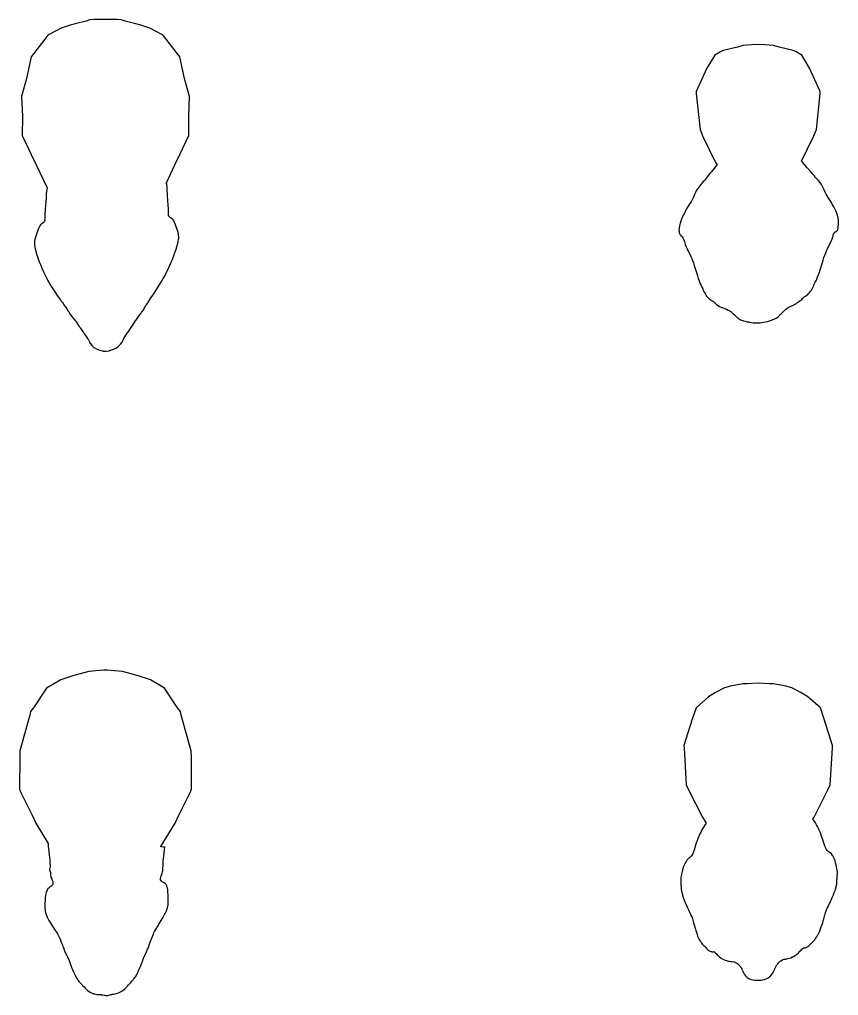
# Model space of a CAD drawing. Header units: metres. Extents: x -46 to 313, y -47 to 224.
# Drawn here: x 186.8 to 312.3, y -25.5 to 124.1 of the extents above; entities that cross this region are included whole.
import ezdxf

# ---------------------------------------------------------------- set-up
doc = ezdxf.new("R2010")
doc.units = ezdxf.units.M

msp = doc.modelspace()

# ---------------------------------------------------------------- linework, layer by layer
for p, q in [((193.22, 122.737), (191.385, 121.763)), ((194.597, 123.196), (193.22, 122.737)), ((195.338, 123.416), (194.597, 123.196)), ((197.009, 123.845), (195.338, 123.416)), ((197.603, 124.008), (197.009, 123.845)), ((198.207, 124.061), (197.603, 124.008)), ((200.001, 124.075), (198.207, 124.061)), ((201.793, 124.061), (200.001, 124.075)), ((202.397, 124.008), (201.793, 124.061)), ((202.991, 123.845), (202.397, 124.008)), ((204.662, 123.416), (202.991, 123.845)), ((205.403, 123.196), (204.662, 123.416)), ((206.78, 122.737), (205.403, 123.196)), ((208.614, 121.763), (206.78, 122.737)), ((191.073, 121.522), (188.621, 118.354)), ((191.222, 121.669), (191.073, 121.522)), ((191.385, 121.763), (191.222, 121.669)), ((208.777, 121.669), (208.614, 121.763)), ((208.926, 121.522), (208.777, 121.669)), ((211.379, 118.354), (208.926, 121.522)), ((296.8, 119.834), (294.636, 119.349)), ((297.647, 120.074), (296.8, 119.834)), ((298.983, 120.199), (297.647, 120.074)), ((299.998, 120.266), (298.983, 120.199)), ((301.018, 120.199), (299.998, 120.266)), ((302.353, 120.074), (301.018, 120.199)), ((303.2, 119.834), (302.353, 120.074)), ((305.364, 119.349), (303.2, 119.834)), ((188.621, 118.354), (187.907, 115.021)), ((212.093, 115.021), (211.379, 118.354)), ((293.344, 118.595), (292.145, 116.607)), ((294.207, 119.125), (293.344, 118.595)), ((294.636, 119.349), (294.207, 119.125)), ((305.793, 119.125), (305.364, 119.349)), ((306.656, 118.595), (305.793, 119.125)), ((307.855, 116.607), (306.656, 118.595)), ((292.145, 116.607), (290.498, 113.026)), ((309.502, 113.026), (307.855, 116.607)), ((187.907, 115.021), (187.13, 112.257)), ((212.87, 112.257), (212.093, 115.021)), ((187.13, 112.257), (187.259, 109.268)), ((212.741, 109.268), (212.87, 112.257)), ((290.498, 113.026), (290.509, 112.757)), ((290.509, 112.757), (291.078, 107.234)), ((308.922, 107.234), (309.491, 112.757)), ((309.491, 112.757), (309.502, 113.026)), ((187.259, 109.268), (187.222, 106.292)), ((212.778, 106.292), (212.741, 109.268)), ((187.222, 106.292), (188.612, 103.377)), ((211.388, 103.377), (212.778, 106.292)), ((291.078, 107.234), (291.512, 106.16)), ((308.486, 106.157), (308.922, 107.234)), ((291.512, 106.16), (293.448, 102.16)), ((306.65, 102.367), (308.486, 106.157)), ((188.612, 103.377), (189.372, 101.829)), ((210.628, 101.829), (211.388, 103.377)), ((189.372, 101.829), (191.036, 98.2603)), ((209.279, 98.9353), (210.628, 101.829)), ((293.448, 102.16), (293.702, 101.837)), ((293.702, 101.837), (293.473, 101.524)), ((306.805, 102.166), (306.65, 102.367)), ((307.019, 101.899), (306.805, 102.166)), ((307.233, 101.662), (307.019, 101.899)), ((292.59, 100.458), (292.387, 100.212)), ((292.818, 100.722), (292.59, 100.458)), ((293.034, 100.979), (292.818, 100.722)), ((293.269, 101.254), (293.034, 100.979)), ((293.473, 101.524), (293.269, 101.254)), ((307.465, 101.4), (307.233, 101.662)), ((307.671, 101.175), (307.465, 101.4)), ((307.897, 100.915), (307.671, 101.175)), ((308.366, 100.367), (307.897, 100.915)), ((308.496, 100.219), (308.366, 100.367)), ((308.601, 100.095), (308.496, 100.219)), ((209.363, 98.9314), (209.279, 98.9353)), ((209.391, 98.7897), (209.363, 98.9314)), ((209.434, 98.4275), (209.391, 98.7897)), ((291.372, 98.9819), (291.043, 98.5842)), ((291.678, 99.3436), (291.372, 98.9819)), ((291.744, 99.4259), (291.678, 99.3436)), ((291.915, 99.6331), (291.744, 99.4259)), ((292.387, 100.212), (291.915, 99.6331)), ((308.791, 99.8843), (308.601, 100.095)), ((309.191, 99.4345), (308.791, 99.8843)), ((309.462, 99.1024), (309.191, 99.4345)), ((309.673, 98.7958), (309.462, 99.1024)), ((309.838, 98.5001), (309.673, 98.7958)), ((190.907, 97.2469), (190.879, 96.5149)), ((190.92, 97.4644), (190.907, 97.2469)), ((190.938, 97.6348), (190.92, 97.4644)), ((190.947, 97.6935), (190.938, 97.6348)), ((190.988, 98.0102), (190.947, 97.6935)), ((191.03, 98.2097), (190.988, 98.0102)), ((191.036, 98.2603), (191.03, 98.2097)), ((209.452, 98.0582), (209.434, 98.4275)), ((209.477, 97.1433), (209.452, 98.0582)), ((290.245, 97.2682), (290.173, 97.0998)), ((290.392, 97.5864), (290.245, 97.2682)), ((290.559, 97.9001), (290.392, 97.5864)), ((290.771, 98.2274), (290.559, 97.9001)), ((291.043, 98.5842), (290.771, 98.2274)), ((309.98, 98.2017), (309.838, 98.5001)), ((310.088, 97.9587), (309.98, 98.2017)), ((310.25, 97.6173), (310.088, 97.9587)), ((310.404, 97.3255), (310.25, 97.6173)), ((310.556, 97.0655), (310.404, 97.3255)), ((190.819, 95.7922), (190.779, 95.4435)), ((190.834, 95.977), (190.819, 95.7922)), ((190.848, 96.0876), (190.834, 95.977)), ((190.872, 96.3854), (190.848, 96.0876)), ((190.879, 96.5149), (190.872, 96.3854)), ((209.493, 96.9048), (209.477, 97.1433)), ((209.495, 96.8449), (209.493, 96.9048)), ((209.516, 96.5407), (209.495, 96.8449)), ((209.548, 96.2667), (209.516, 96.5407)), ((209.596, 95.6538), (209.548, 96.2667)), ((289.543, 95.8972), (289.177, 95.2956)), ((289.699, 96.1588), (289.543, 95.8972)), ((289.852, 96.4334), (289.699, 96.1588)), ((290.01, 96.744), (289.852, 96.4334)), ((290.173, 97.0998), (290.01, 96.744)), ((310.707, 96.8215), (310.556, 97.0655)), ((310.912, 96.5022), (310.707, 96.8215)), ((311.115, 96.1779), (310.912, 96.5022)), ((311.214, 96.0147), (311.115, 96.1779)), ((311.396, 95.6975), (311.214, 96.0147)), ((190.695, 94.3958), (190.683, 94.1908)), ((190.724, 94.7845), (190.695, 94.3958)), ((190.759, 95.1863), (190.724, 94.7845)), ((190.779, 95.4435), (190.759, 95.1863)), ((209.652, 94.9903), (209.596, 95.6538)), ((209.645, 94.2699), (209.648, 94.4422)), ((209.668, 94.0759), (209.645, 94.2699)), ((209.647, 94.49), (209.655, 94.6161)), ((209.648, 94.4422), (209.647, 94.49)), ((209.658, 94.7982), (209.652, 94.9903)), ((209.655, 94.6161), (209.658, 94.7982)), ((288.637, 94.3178), (288.51, 94.0658)), ((288.815, 94.6536), (288.637, 94.3178)), ((288.973, 94.9421), (288.815, 94.6536)), ((289.177, 95.2956), (288.973, 94.9421)), ((311.572, 95.3709), (311.396, 95.6975)), ((311.716, 95.0831), (311.572, 95.3709)), ((311.776, 94.9589), (311.716, 95.0831)), ((311.867, 94.7539), (311.776, 94.9589)), ((311.982, 94.4798), (311.867, 94.7539)), ((312.079, 94.2313), (311.982, 94.4798)), ((190.237, 92.7683), (190.16, 92.7066)), ((190.417, 92.9066), (190.237, 92.7683)), ((190.532, 93.0166), (190.417, 92.9066)), ((190.624, 93.1486), (190.532, 93.0166)), ((190.682, 93.3098), (190.624, 93.1486)), ((190.683, 94.1908), (190.68, 93.999)), ((190.68, 93.999), (190.686, 93.8157)), ((190.701, 93.5037), (190.682, 93.3098)), ((190.686, 93.8157), (190.694, 93.7278)), ((190.694, 93.7278), (190.695, 93.6407)), ((190.695, 93.6407), (190.701, 93.5037)), ((209.728, 93.9198), (209.668, 94.0759)), ((209.821, 93.7957), (209.728, 93.9198)), ((209.934, 93.6956), (209.821, 93.7957)), ((210.185, 93.5206), (209.934, 93.6956)), ((210.305, 93.4135), (210.185, 93.5206)), ((210.391, 93.3108), (210.305, 93.4135)), ((210.419, 93.2757), (210.391, 93.3108)), ((210.523, 93.1002), (210.419, 93.2757)), ((210.622, 92.8831), (210.523, 93.1002)), ((210.719, 92.6223), (210.622, 92.8831)), ((288.04, 92.883), (287.972, 92.6427)), ((288.15, 93.2375), (288.04, 92.883)), ((288.185, 93.3296), (288.15, 93.2375)), ((288.345, 93.7184), (288.185, 93.3296)), ((288.51, 94.0658), (288.345, 93.7184)), ((312.131, 94.0809), (312.079, 94.2313)), ((312.2, 93.8506), (312.131, 94.0809)), ((312.222, 93.7512), (312.2, 93.8506)), ((312.262, 93.5383), (312.222, 93.7512)), ((312.271, 93.4666), (312.262, 93.5383)), ((312.29, 93.2212), (312.271, 93.4666)), ((312.278, 92.6329), (312.291, 92.9217)), ((312.291, 92.9217), (312.29, 93.2212)), ((189.618, 91.769), (189.303, 90.8475)), ((189.716, 92.0341), (189.618, 91.769)), ((189.818, 92.2571), (189.716, 92.0341)), ((189.924, 92.4398), (189.818, 92.2571)), ((190.038, 92.5903), (189.924, 92.4398)), ((190.16, 92.7066), (190.038, 92.5903)), ((211.028, 91.7218), (210.719, 92.6223)), ((211.124, 91.4131), (211.028, 91.7218)), ((211.195, 91.0972), (211.124, 91.4131)), ((287.863, 92.0201), (287.853, 91.7439)), ((287.853, 91.7439), (287.86, 91.5747)), ((287.86, 91.5747), (287.877, 91.4591)), ((287.869, 92.0726), (287.863, 92.0201)), ((287.932, 92.4513), (287.869, 92.0726)), ((287.877, 91.4591), (287.926, 91.2925)), ((287.926, 91.2925), (287.981, 91.1677)), ((287.972, 92.6427), (287.932, 92.4513)), ((311.543, 91.1753), (311.675, 91.4052)), ((311.675, 91.4052), (311.802, 91.5252)), ((311.802, 91.5252), (311.831, 91.5584)), ((311.831, 91.5584), (311.931, 91.5889)), ((311.931, 91.5889), (311.999, 91.6561)), ((311.999, 91.6561), (312.041, 91.6649)), ((312.041, 91.6649), (312.126, 91.7517)), ((312.126, 91.7517), (312.187, 91.8871)), ((312.187, 91.8871), (312.202, 91.9667)), ((312.202, 91.9667), (312.229, 92.091)), ((312.229, 92.091), (312.258, 92.3473)), ((312.258, 92.3473), (312.278, 92.6329)), ((189.11, 90.0418), (189.096, 89.8809)), ((189.096, 89.8809), (189.106, 89.5284)), ((189.13, 90.2136), (189.11, 90.0418)), ((189.203, 90.5329), (189.13, 90.2136)), ((189.303, 90.8475), (189.203, 90.5329)), ((211.038, 89.6509), (211.134, 90.0118)), ((211.134, 90.0118), (211.148, 90.0856)), ((211.148, 90.0856), (211.201, 90.4102)), ((211.199, 91.0584), (211.195, 91.0972)), ((211.221, 90.7629), (211.199, 91.0584)), ((211.201, 90.4102), (211.214, 90.5749)), ((211.214, 90.5749), (211.221, 90.7629)), ((287.981, 91.1677), (288.034, 91.0726)), ((288.034, 91.0726), (288.102, 91.003)), ((288.102, 91.003), (288.189, 90.8955)), ((288.189, 90.8955), (288.305, 90.8106)), ((288.305, 90.8106), (288.351, 90.745)), ((288.351, 90.745), (288.456, 90.6269)), ((288.456, 90.6269), (288.537, 90.4268)), ((288.537, 90.4268), (288.584, 90.3156)), ((288.584, 90.3156), (288.684, 90.0249)), ((288.684, 90.0249), (288.823, 89.5821)), ((310.989, 89.6812), (311.068, 89.8484)), ((311.068, 89.8484), (311.225, 90.2152)), ((311.225, 90.2152), (311.36, 90.5726)), ((311.36, 90.5726), (311.383, 90.6418)), ((311.383, 90.6418), (311.46, 90.9188)), ((311.46, 90.9188), (311.503, 91.0475)), ((311.503, 91.0475), (311.543, 91.1753)), ((189.106, 89.5284), (189.164, 89.1696)), ((189.164, 89.1696), (189.212, 88.9451)), ((189.212, 88.9451), (189.252, 88.7937)), ((189.252, 88.7937), (189.387, 88.3122)), ((189.387, 88.3122), (189.572, 87.727)), ((210.58, 88.2285), (210.76, 88.7515)), ((210.76, 88.7515), (210.96, 89.3749)), ((210.96, 89.3749), (211.038, 89.6509)), ((288.823, 89.5821), (288.963, 89.2281)), ((288.963, 89.2281), (289.097, 88.9212)), ((289.097, 88.9212), (289.253, 88.5915)), ((289.253, 88.5915), (289.609, 87.8947)), ((310.194, 87.9743), (310.33, 88.3155)), ((310.33, 88.3155), (310.476, 88.6464)), ((310.476, 88.6464), (310.567, 88.8367)), ((310.567, 88.8367), (310.989, 89.6812)), ((189.572, 87.727), (189.749, 87.2198)), ((189.749, 87.2198), (189.903, 86.8182)), ((189.903, 86.8182), (190.063, 86.4197)), ((209.854, 86.4036), (210.051, 86.8714)), ((210.051, 86.8714), (210.185, 87.2007)), ((210.185, 87.2007), (210.348, 87.6108)), ((210.348, 87.6108), (210.506, 88.025)), ((210.506, 88.025), (210.58, 88.2285)), ((289.609, 87.8947), (289.678, 87.7529)), ((289.678, 87.7529), (289.814, 87.4482)), ((289.814, 87.4482), (289.945, 87.1192)), ((289.945, 87.1192), (290.074, 86.7603)), ((290.074, 86.7603), (290.206, 86.3556)), ((309.483, 85.7353), (309.823, 86.8591)), ((309.823, 86.8591), (309.931, 87.21)), ((309.931, 87.21), (310.061, 87.6042)), ((310.061, 87.6042), (310.194, 87.9743)), ((190.063, 86.4197), (190.246, 85.9798)), ((190.246, 85.9798), (190.493, 85.4032)), ((190.493, 85.4032), (190.734, 84.8813)), ((209.302, 85.2309), (209.582, 85.8002)), ((209.582, 85.8002), (209.854, 86.4036)), ((290.206, 86.3556), (290.382, 85.7832)), ((290.382, 85.7832), (290.573, 85.1436)), ((309.314, 85.1933), (309.483, 85.7353)), ((190.734, 84.8813), (191.044, 84.2694)), ((191.044, 84.2694), (191.129, 84.1107)), ((191.129, 84.1107), (191.337, 83.7419)), ((208.315, 83.5033), (208.59, 83.944)), ((208.59, 83.944), (208.848, 84.3841)), ((208.848, 84.3841), (208.931, 84.5329)), ((208.931, 84.5329), (209.076, 84.8015)), ((209.076, 84.8015), (209.159, 84.9638)), ((209.159, 84.9638), (209.302, 85.2309)), ((290.573, 85.1436), (290.686, 84.7708)), ((290.686, 84.7708), (290.814, 84.3666)), ((290.814, 84.3666), (290.922, 84.0515)), ((290.922, 84.0515), (291.062, 83.6886)), ((308.592, 83.4985), (308.742, 83.8039)), ((308.742, 83.8039), (308.906, 84.1458)), ((308.906, 84.1458), (309.045, 84.4666)), ((309.045, 84.4666), (309.19, 84.8382)), ((309.19, 84.8382), (309.314, 85.1933)), ((191.337, 83.7419), (191.478, 83.5041)), ((191.478, 83.5041), (191.566, 83.3594)), ((191.566, 83.3594), (191.612, 83.2804)), ((191.612, 83.2804), (191.908, 82.8248)), ((191.908, 82.8248), (192.244, 82.3305)), ((192.244, 82.3305), (192.711, 81.648)), ((207.271, 81.8934), (208.315, 83.5033)), ((291.062, 83.6886), (291.191, 83.388)), ((291.191, 83.388), (291.353, 83.0484)), ((291.353, 83.0484), (291.484, 82.778)), ((291.484, 82.778), (291.525, 82.6883)), ((291.525, 82.6883), (291.627, 82.4787)), ((291.627, 82.4787), (291.709, 82.3141)), ((291.709, 82.3141), (291.761, 82.2311)), ((307.771, 82.1232), (307.905, 82.2723)), ((307.905, 82.2723), (308.021, 82.4216)), ((308.021, 82.4216), (308.135, 82.5838)), ((308.135, 82.5838), (308.199, 82.6933)), ((308.199, 82.6933), (308.32, 82.9169)), ((308.32, 82.9169), (308.447, 83.1898)), ((308.447, 83.1898), (308.535, 83.3732)), ((308.535, 83.3732), (308.592, 83.4985)), ((192.711, 81.648), (192.922, 81.3356)), ((192.922, 81.3356), (193.092, 81.0889)), ((193.092, 81.0889), (193.173, 80.9799)), ((193.173, 80.9799), (193.379, 80.6905)), ((206.471, 80.6764), (206.61, 80.896)), ((206.61, 80.896), (206.95, 81.4145)), ((206.95, 81.4145), (207.271, 81.8934)), ((291.761, 82.2311), (291.895, 81.9646)), ((291.895, 81.9646), (292.015, 81.7682)), ((292.015, 81.7682), (292.042, 81.7323)), ((292.042, 81.7323), (292.215, 81.5195)), ((292.215, 81.5195), (292.284, 81.4479)), ((292.284, 81.4479), (292.492, 81.2481)), ((292.492, 81.2481), (292.596, 81.1691)), ((292.596, 81.1691), (293.045, 80.9199)), ((293.045, 80.9199), (293.142, 80.8533)), ((293.142, 80.8533), (293.276, 80.7307)), ((306.08, 80.7428), (306.179, 80.8006)), ((306.179, 80.8006), (306.394, 80.9379)), ((306.394, 80.9379), (306.66, 81.17)), ((306.66, 81.17), (306.782, 81.3065)), ((306.782, 81.3065), (306.885, 81.3993)), ((306.885, 81.3993), (307.03, 81.5506)), ((307.03, 81.5506), (307.247, 81.701)), ((307.247, 81.701), (307.28, 81.7185)), ((307.28, 81.7185), (307.452, 81.8225)), ((307.452, 81.8225), (307.6, 81.9486)), ((307.6, 81.9486), (307.771, 82.1232)), ((193.379, 80.6905), (193.482, 80.5526)), ((193.482, 80.5526), (193.497, 80.5283)), ((193.497, 80.5283), (193.615, 80.3676)), ((193.615, 80.3676), (193.72, 80.2138)), ((193.72, 80.2138), (193.805, 80.104)), ((193.805, 80.104), (194.052, 79.7283)), ((194.052, 79.7283), (194.06, 79.7124)), ((194.06, 79.7124), (194.282, 79.383)), ((194.282, 79.383), (194.348, 79.2596)), ((205.526, 79.1872), (205.624, 79.3312)), ((205.624, 79.3312), (205.695, 79.4227)), ((205.695, 79.4227), (205.895, 79.7525)), ((205.895, 79.7525), (205.979, 79.9131)), ((205.979, 79.9131), (206.133, 80.1487)), ((206.133, 80.1487), (206.168, 80.2207)), ((206.168, 80.2207), (206.197, 80.2718)), ((206.197, 80.2718), (206.401, 80.5757)), ((206.401, 80.5757), (206.471, 80.6764)), ((293.276, 80.7307), (293.411, 80.6033)), ((293.411, 80.6033), (293.46, 80.5611)), ((293.46, 80.5611), (293.627, 80.4008)), ((293.627, 80.4008), (293.869, 80.2382)), ((293.869, 80.2382), (294.056, 80.116)), ((294.056, 80.116), (294.148, 80.0509)), ((294.148, 80.0509), (294.422, 79.9389)), ((294.422, 79.9389), (294.475, 79.914)), ((294.475, 79.914), (294.816, 79.7701)), ((294.816, 79.7701), (295.112, 79.6626)), ((295.112, 79.6626), (295.404, 79.5437)), ((295.404, 79.5437), (295.631, 79.4284)), ((295.631, 79.4284), (295.793, 79.3114)), ((295.793, 79.3114), (295.96, 79.1561)), ((303.649, 79.1145), (303.887, 79.3468)), ((303.887, 79.3468), (304.008, 79.4727)), ((304.008, 79.4727), (304.204, 79.6641)), ((304.204, 79.6641), (304.368, 79.7969)), ((304.368, 79.7969), (304.607, 79.9357)), ((304.607, 79.9357), (304.704, 79.9798)), ((304.704, 79.9798), (304.909, 80.0822)), ((304.909, 80.0822), (305.224, 80.227)), ((305.224, 80.227), (305.455, 80.3517)), ((305.455, 80.3517), (305.548, 80.3989)), ((305.548, 80.3989), (305.752, 80.5232)), ((305.752, 80.5232), (305.835, 80.5665)), ((305.835, 80.5665), (305.858, 80.5865)), ((305.858, 80.5865), (305.943, 80.6497)), ((305.943, 80.6497), (306.029, 80.7097)), ((306.029, 80.7097), (306.08, 80.7428)), ((194.348, 79.2596), (194.536, 78.961)), ((194.536, 78.961), (194.645, 78.8251)), ((194.645, 78.8251), (194.871, 78.5091)), ((194.871, 78.5091), (195.051, 78.2908)), ((195.051, 78.2908), (195.289, 77.9919)), ((195.289, 77.9919), (195.531, 77.6716)), ((204.474, 77.7218), (204.721, 78.0834)), ((204.721, 78.0834), (204.977, 78.4356)), ((204.977, 78.4356), (205.224, 78.7623)), ((205.224, 78.7623), (205.327, 78.8933)), ((205.327, 78.8933), (205.433, 79.0474)), ((205.433, 79.0474), (205.526, 79.1872)), ((295.96, 79.1561), (296.099, 79.0181)), ((296.099, 79.0181), (296.361, 78.7946)), ((296.361, 78.7946), (296.416, 78.7508)), ((296.416, 78.7508), (296.586, 78.5887)), ((296.586, 78.5887), (296.721, 78.4751)), ((296.721, 78.4751), (296.772, 78.4212)), ((296.772, 78.4212), (296.885, 78.3305)), ((296.885, 78.3305), (296.932, 78.2787)), ((296.932, 78.2787), (297.112, 78.1578)), ((297.112, 78.1578), (297.129, 78.143)), ((297.129, 78.143), (297.176, 78.1153)), ((297.176, 78.1153), (297.298, 78.0534)), ((297.298, 78.0534), (297.408, 78.0128)), ((297.408, 78.0128), (297.5, 77.9761)), ((297.5, 77.9761), (297.629, 77.9347)), ((297.629, 77.9347), (297.74, 77.9064)), ((297.74, 77.9064), (297.815, 77.8894)), ((297.815, 77.8894), (298.016, 77.8353)), ((298.016, 77.8353), (298.172, 77.8001)), ((298.172, 77.8001), (298.314, 77.7589)), ((301.121, 77.7328), (301.416, 77.8111)), ((301.416, 77.8111), (301.55, 77.8559)), ((301.55, 77.8559), (301.717, 77.9058)), ((301.717, 77.9058), (301.871, 77.9637)), ((301.871, 77.9637), (302.016, 78.0089)), ((302.016, 78.0089), (302.231, 78.0854)), ((302.231, 78.0854), (302.378, 78.1341)), ((302.378, 78.1341), (302.531, 78.1966)), ((302.531, 78.1966), (302.642, 78.2505)), ((302.642, 78.2505), (302.73, 78.2906)), ((302.73, 78.2906), (302.825, 78.3474)), ((302.825, 78.3474), (302.897, 78.3958)), ((302.897, 78.3958), (302.923, 78.4209)), ((302.923, 78.4209), (303.091, 78.5483)), ((303.091, 78.5483), (303.148, 78.6152)), ((303.148, 78.6152), (303.249, 78.7043)), ((303.249, 78.7043), (303.327, 78.791)), ((303.327, 78.791), (303.432, 78.8883)), ((303.432, 78.8883), (303.649, 79.1145)), ((195.531, 77.6716), (195.931, 77.1029)), ((195.931, 77.1029), (196.054, 76.9243)), ((196.054, 76.9243), (196.123, 76.8169)), ((196.123, 76.8169), (196.385, 76.4436)), ((196.385, 76.4436), (196.522, 76.2348)), ((203.329, 75.9965), (203.542, 76.3292)), ((203.542, 76.3292), (203.711, 76.572)), ((203.711, 76.572), (203.817, 76.7401)), ((203.817, 76.7401), (204.127, 77.1992)), ((204.127, 77.1992), (204.162, 77.2551)), ((204.162, 77.2551), (204.474, 77.7218)), ((298.314, 77.7589), (298.49, 77.7215)), ((298.49, 77.7215), (298.615, 77.6906)), ((298.615, 77.6906), (298.91, 77.6376)), ((298.91, 77.6376), (299.196, 77.6)), ((299.196, 77.6), (299.478, 77.5764)), ((299.478, 77.5764), (299.752, 77.5663)), ((299.752, 77.5663), (300.016, 77.5701)), ((300.016, 77.5701), (300.28, 77.5892)), ((300.28, 77.5892), (300.553, 77.6231)), ((300.553, 77.6231), (300.835, 77.6709)), ((300.835, 77.6709), (301.121, 77.7328)), ((196.522, 76.2348), (196.657, 76.0488)), ((196.657, 76.0488), (196.893, 75.6951)), ((196.893, 75.6951), (197.071, 75.4495)), ((197.071, 75.4495), (197.23, 75.1919)), ((197.23, 75.1919), (197.241, 75.1711)), ((197.241, 75.1711), (197.374, 74.9589)), ((197.374, 74.9589), (197.521, 74.6707)), ((202.521, 74.639), (202.683, 74.917)), ((202.683, 74.917), (202.815, 75.1858)), ((202.815, 75.1858), (202.973, 75.4448)), ((202.973, 75.4448), (203.124, 75.7007)), ((203.124, 75.7007), (203.329, 75.9965)), ((197.521, 74.6707), (197.658, 74.4406)), ((197.658, 74.4406), (197.722, 74.3459)), ((197.722, 74.3459), (197.893, 74.1319)), ((197.893, 74.1319), (197.963, 74.0506)), ((197.963, 74.0506), (198.226, 73.8236)), ((198.226, 73.8236), (198.321, 73.7429)), ((198.321, 73.7429), (198.601, 73.5835)), ((198.601, 73.5835), (198.825, 73.4939)), ((198.825, 73.4939), (199.086, 73.4073)), ((199.086, 73.4073), (199.53, 73.2828)), ((200.084, 73.2563), (200.596, 73.3193)), ((200.596, 73.3193), (200.628, 73.3284)), ((200.628, 73.3284), (201.085, 73.4969)), ((201.085, 73.4969), (201.361, 73.613)), ((201.361, 73.613), (201.568, 73.713)), ((201.568, 73.713), (201.871, 73.9115)), ((201.871, 73.9115), (202.228, 74.246)), ((202.228, 74.246), (202.28, 74.31)), ((202.28, 74.31), (202.471, 74.562)), ((202.471, 74.562), (202.521, 74.639)), ((199.53, 73.2828), (199.574, 73.2743)), ((199.574, 73.2743), (199.619, 73.2716)), ((199.619, 73.2716), (200.084, 73.2563)), ((197.424, 24.1696), (195.359, 23.602)), ((199.738, 24.3727), (197.424, 24.1696)), ((200.001, 24.3748), (199.738, 24.3727)), ((200.262, 24.3727), (200.001, 24.3748)), ((202.576, 24.1696), (200.262, 24.3727)), ((204.641, 23.602), (202.576, 24.1696)), ((193.133, 22.8885), (190.957, 21.5988)), ((195.143, 23.5389), (193.133, 22.8885)), ((195.359, 23.602), (195.143, 23.5389)), ((204.827, 23.5479), (204.641, 23.602)), ((206.867, 22.8885), (204.827, 23.5479)), ((209.042, 21.5988), (206.867, 22.8885)), ((190.957, 21.5988), (188.978, 18.6093)), ((211.022, 18.6093), (209.042, 21.5988)), ((294.851, 21.6526), (293.454, 20.9242)), ((295.401, 21.8131), (294.851, 21.6526)), ((295.699, 21.8803), (295.401, 21.8131)), ((297.703, 22.2554), (295.699, 21.8803)), ((298.322, 22.27), (297.703, 22.2554)), ((299.997, 22.3504), (298.322, 22.27)), ((301.678, 22.27), (299.997, 22.3504)), ((302.297, 22.2554), (301.678, 22.27)), ((304.301, 21.8803), (302.297, 22.2554)), ((304.599, 21.8131), (304.301, 21.8803)), ((305.149, 21.6526), (304.599, 21.8131)), ((306.546, 20.9242), (305.149, 21.6526)), ((292.399, 20.2762), (290.481, 18.6005)), ((293.454, 20.9242), (292.399, 20.2762)), ((307.601, 20.2762), (306.546, 20.9242)), ((309.518, 18.6005), (307.601, 20.2762)), ((188.52, 18.0182), (188.397, 17.4429)), ((188.978, 18.6093), (188.52, 18.0182)), ((211.48, 18.0182), (211.022, 18.6093)), ((211.603, 17.4429), (211.48, 18.0182)), ((290.481, 18.6005), (289.894, 16.8309)), ((310.106, 16.8309), (309.518, 18.6005)), ((188.397, 17.4429), (186.86, 11.979)), ((213.14, 11.979), (211.603, 17.4429)), ((289.894, 16.8309), (288.6, 12.8071)), ((311.4, 12.8071), (310.106, 16.8309)), ((186.86, 11.979), (186.862, 11.9494)), ((213.138, 11.9494), (213.14, 11.979)), ((288.6, 12.8071), (288.63, 12.4457)), ((288.63, 12.4457), (288.962, 6.77859)), ((311.038, 6.77859), (311.37, 12.4457)), ((311.37, 12.4457), (311.4, 12.8071)), ((186.851, 11.0925), (186.819, 6.18506)), ((186.862, 11.9494), (186.851, 11.0925)), ((213.149, 11.0925), (213.138, 11.9494)), ((213.181, 6.18506), (213.149, 11.0925)), ((186.819, 6.18506), (186.821, 6.1456)), ((186.821, 6.1456), (187.044, 5.62383)), ((212.956, 5.62383), (213.179, 6.1456)), ((213.179, 6.1456), (213.181, 6.18506)), ((288.962, 6.77859), (289.317, 6.00311)), ((289.317, 6.00311), (291.45, 1.81194)), ((308.55, 1.81194), (310.683, 6.00311)), ((310.683, 6.00311), (311.038, 6.77859)), ((187.044, 5.62383), (188.751, 2.14336)), ((211.249, 2.14336), (212.956, 5.62383)), ((188.751, 2.14336), (189.321, 0.92104)), ((210.679, 0.92104), (211.249, 2.14336)), ((291.45, 1.81194), (292.045, 0.91753)), ((308.368, 1.53815), (308.55, 1.81194)), ((308.69, 1.1021), (308.368, 1.53815)), ((189.321, 0.92104), (191.229, -2.19876)), ((208.49, -2.65767), (210.679, 0.92104)), ((291.51, 0.13831), (291.38, -0.08879)), ((291.59, 0.27257), (291.51, 0.13831)), ((291.884, 0.68666), (291.59, 0.27257)), ((292.045, 0.91753), (291.884, 0.68666)), ((308.791, 0.93767), (308.69, 1.1021)), ((308.947, 0.675), (308.791, 0.93767)), ((309.09, 0.42349), (308.947, 0.675)), ((309.243, 0.07404), (309.09, 0.42349)), ((309.305, -0.08351), (309.243, 0.07404)), ((290.749, -1.40979), (290.668, -1.64291)), ((290.831, -1.22438), (290.749, -1.40979)), ((290.892, -1.06763), (290.831, -1.22438)), ((291.016, -0.83531), (290.892, -1.06763)), ((291.062, -0.71674), (291.016, -0.83531)), ((291.178, -0.45104), (291.062, -0.71674)), ((291.38, -0.08879), (291.178, -0.45104)), ((309.399, -0.25285), (309.305, -0.08351)), ((309.479, -0.45837), (309.399, -0.25285)), ((309.534, -0.5791), (309.479, -0.45837)), ((309.655, -0.9196), (309.534, -0.5791)), ((309.713, -1.09937), (309.655, -0.9196)), ((309.887, -1.65727), (309.713, -1.09937)), ((191.229, -2.19876), (191.212, -2.19763)), ((191.212, -2.19763), (191.215, -2.43008)), ((191.215, -2.43008), (191.227, -2.70461)), ((191.227, -2.70461), (191.251, -2.97684)), ((191.251, -2.97684), (191.362, -3.94431)), ((208.476, -2.74136), (208.49, -2.65767)), ((208.882, -2.78326), (208.476, -2.74136)), ((209.082, -2.78526), (208.882, -2.78326)), ((209.034, -3.16646), (209.082, -2.78526)), ((290.359, -2.60863), (290.208, -3.07698)), ((290.493, -2.17514), (290.359, -2.60863)), ((290.625, -1.76331), (290.493, -2.17514)), ((290.668, -1.64291), (290.625, -1.76331)), ((310.006, -2.02342), (309.887, -1.65727)), ((310.086, -2.26242), (310.006, -2.02342)), ((310.221, -2.63776), (310.086, -2.26242)), ((310.337, -2.92194), (310.221, -2.63776)), ((310.449, -3.13074), (310.337, -2.92194)), ((191.362, -3.94431), (191.438, -4.71602)), ((208.85, -4.92384), (208.926, -4.13293)), ((208.926, -4.13293), (209.034, -3.16646)), ((289.386, -4.47229), (289.124, -4.72098)), ((289.436, -4.43507), (289.386, -4.47229)), ((289.586, -4.30806), (289.436, -4.43507)), ((289.678, -4.21283), (289.586, -4.30806)), ((289.72, -4.16785), (289.678, -4.21283)), ((289.84, -3.99925), (289.72, -4.16785)), ((289.952, -3.77489), (289.84, -3.99925)), ((290.071, -3.47125), (289.952, -3.77489)), ((290.208, -3.07698), (290.071, -3.47125)), ((310.569, -3.28372), (310.449, -3.13074)), ((310.701, -3.40932), (310.569, -3.28372)), ((310.848, -3.52101), (310.701, -3.40932)), ((310.962, -3.59622), (310.848, -3.52101)), ((311.254, -3.84621), (310.962, -3.59622)), ((311.275, -3.87167), (311.254, -3.84621)), ((311.393, -4.03787), (311.275, -3.87167)), ((311.421, -4.08658), (311.393, -4.03787)), ((311.542, -4.3054), (311.421, -4.08658)), ((311.684, -4.60301), (311.542, -4.3054)), ((191.517, -5.75711), (191.404, -6.14322)), ((191.438, -4.71602), (191.478, -5.17506)), ((191.478, -5.17506), (191.517, -5.75711)), ((208.779, -6.0779), (208.78, -5.92451)), ((208.78, -5.92451), (208.802, -5.65097)), ((208.802, -5.65097), (208.803, -5.5898)), ((208.803, -5.5898), (208.824, -5.25609)), ((208.824, -5.25609), (208.85, -4.92384)), ((288.481, -5.90923), (288.395, -6.24307)), ((288.5, -5.85579), (288.481, -5.90923)), ((288.586, -5.6246), (288.5, -5.85579)), ((288.737, -5.30284), (288.586, -5.6246)), ((288.83, -5.12825), (288.737, -5.30284)), ((288.896, -5.01025), (288.83, -5.12825)), ((288.987, -4.87621), (288.896, -5.01025)), ((289.065, -4.77478), (288.987, -4.87621)), ((289.124, -4.72098), (289.065, -4.77478)), ((311.738, -4.7493), (311.684, -4.60301)), ((311.778, -4.86417), (311.738, -4.7493)), ((311.855, -5.16365), (311.778, -4.86417)), ((311.926, -5.47923), (311.855, -5.16365)), ((312.006, -5.84924), (311.926, -5.47923)), ((312.09, -6.26038), (312.006, -5.84924)), ((191.404, -6.14322), (191.417, -6.22975)), ((191.417, -6.22975), (191.52, -6.53043)), ((191.52, -6.53043), (191.561, -6.62398)), ((191.561, -6.62398), (191.564, -6.80507)), ((191.564, -6.80507), (191.576, -6.91353)), ((191.576, -6.91353), (191.589, -7.04816)), ((191.589, -7.04816), (191.627, -7.2485)), ((191.627, -7.2485), (191.638, -7.2908)), ((191.638, -7.2908), (191.688, -7.44421)), ((191.688, -7.44421), (191.758, -7.63696)), ((208.429, -7.57785), (208.461, -7.40334)), ((208.461, -7.40334), (208.466, -7.37144)), ((208.466, -7.37144), (208.525, -7.15869)), ((208.525, -7.15869), (208.606, -6.92657)), ((208.606, -6.92657), (208.663, -6.74539)), ((208.663, -6.74539), (208.719, -6.5421)), ((208.719, -6.5421), (208.731, -6.48376)), ((208.731, -6.48376), (208.755, -6.33244)), ((208.755, -6.33244), (208.761, -6.25464)), ((208.761, -6.25464), (208.779, -6.0779)), ((288.153, -7.41058), (288.138, -7.53291)), ((288.186, -7.19994), (288.153, -7.41058)), ((288.25, -6.88266), (288.186, -7.19994)), ((288.34, -6.47856), (288.25, -6.88266)), ((288.395, -6.24307), (288.34, -6.47856)), ((312.068, -7.62595), (312.082, -7.44354)), ((312.082, -7.44354), (312.113, -7.12631)), ((312.106, -6.38451), (312.09, -6.26038)), ((312.12, -6.52431), (312.106, -6.38451)), ((312.113, -7.12631), (312.126, -6.86443)), ((312.126, -6.86443), (312.12, -6.52431)), ((191.433, -8.92464), (191.343, -8.98138)), ((191.545, -8.85707), (191.433, -8.92464)), ((191.637, -8.80481), (191.545, -8.85707)), ((191.773, -8.70442), (191.637, -8.80481)), ((191.758, -7.63696), (191.794, -7.73843)), ((191.821, -8.64635), (191.773, -8.70442)), ((191.794, -7.73843), (191.835, -7.84145)), ((191.877, -8.58116), (191.821, -8.64635)), ((191.835, -7.84145), (191.903, -8.05049)), ((191.904, -8.50853), (191.877, -8.58116)), ((191.903, -8.05049), (191.922, -8.16354)), ((191.935, -8.42929), (191.904, -8.50853)), ((191.922, -8.16354), (191.941, -8.24925)), ((191.941, -8.24925), (191.935, -8.42929)), ((208.439, -7.75684), (208.429, -7.57785)), ((208.497, -7.90533), (208.439, -7.75684)), ((208.603, -8.01927), (208.497, -7.90533)), ((208.738, -8.10953), (208.603, -8.01927)), ((208.877, -8.17827), (208.738, -8.10953)), ((209.031, -8.26421), (208.877, -8.17827)), ((209.137, -8.33824), (209.031, -8.26421)), ((209.166, -8.36252), (209.137, -8.33824)), ((209.207, -8.40944), (209.166, -8.36252)), ((209.284, -8.50456), (209.207, -8.40944)), ((209.325, -8.57697), (209.284, -8.50456)), ((209.384, -8.70856), (209.325, -8.57697)), ((209.447, -8.89787), (209.384, -8.70856)), ((209.467, -8.98503), (209.447, -8.89787)), ((288.119, -7.77538), (288.116, -7.85582)), ((288.116, -7.85582), (288.119, -7.99176)), ((288.138, -7.53291), (288.119, -7.77538)), ((288.119, -7.99176), (288.13, -8.24097)), ((288.13, -8.24097), (288.158, -8.5757)), ((288.158, -8.5757), (288.168, -8.74336)), ((288.168, -8.74336), (288.171, -8.86378)), ((288.171, -8.86378), (288.172, -8.96661)), ((288.172, -8.96661), (288.177, -9.04289)), ((311.821, -9.21831), (311.924, -8.86597)), ((311.924, -8.86597), (311.949, -8.76212)), ((311.949, -8.76212), (312.023, -8.41409)), ((312.023, -8.41409), (312.053, -8.14885)), ((312.053, -8.14885), (312.062, -7.91135)), ((312.062, -7.77849), (312.068, -7.62595)), ((312.062, -7.91135), (312.062, -7.77849)), ((190.812, -10.127), (190.769, -10.5321)), ((190.884, -9.73834), (190.812, -10.127)), ((190.891, -9.71233), (190.884, -9.73834)), ((190.981, -9.43881), (190.891, -9.71233)), ((191.003, -9.39168), (190.981, -9.43881)), ((191.089, -9.23688), (191.003, -9.39168)), ((191.181, -9.1181), (191.089, -9.23688)), ((191.208, -9.08788), (191.181, -9.1181)), ((191.244, -9.05794), (191.208, -9.08788)), ((191.343, -8.98138), (191.244, -9.05794)), ((209.519, -9.27036), (209.467, -8.98503)), ((209.527, -9.34013), (209.519, -9.27036)), ((209.558, -9.66809), (209.527, -9.34013)), ((209.579, -10.076), (209.558, -9.66809)), ((209.601, -10.7137), (209.579, -10.076)), ((288.177, -9.04289), (288.198, -9.28053)), ((288.198, -9.28053), (288.217, -9.40266)), ((288.217, -9.40266), (288.248, -9.57274)), ((288.248, -9.57274), (288.277, -9.68381)), ((288.277, -9.68381), (288.339, -9.94466)), ((288.339, -9.94466), (288.376, -10.0705)), ((288.376, -10.0705), (288.462, -10.3377)), ((288.462, -10.3377), (288.509, -10.486)), ((311.344, -10.4832), (311.519, -10.061)), ((311.519, -10.061), (311.648, -9.71771)), ((311.648, -9.71771), (311.762, -9.39246)), ((311.762, -9.39246), (311.821, -9.21831)), ((190.712, -11.7734), (190.711, -11.89)), ((190.711, -11.89), (190.72, -12.1952)), ((190.721, -11.4205), (190.712, -11.7734)), ((190.742, -10.9632), (190.721, -11.4205)), ((190.769, -10.5321), (190.742, -10.9632)), ((209.485, -12.0784), (209.556, -11.7431)), ((209.556, -11.7431), (209.572, -11.6341)), ((209.572, -11.6341), (209.598, -11.3192)), ((209.598, -11.3192), (209.604, -11.1805)), ((209.604, -10.902), (209.601, -10.7137)), ((209.604, -11.1805), (209.604, -10.902)), ((288.509, -10.486), (288.573, -10.6714)), ((288.573, -10.6714), (288.699, -11.0217)), ((288.699, -11.0217), (288.837, -11.3663)), ((288.837, -11.3663), (288.993, -11.7171)), ((288.993, -11.7171), (289.103, -11.9498)), ((289.103, -11.9498), (289.146, -12.0426)), ((310.574, -12.1194), (310.698, -11.8629)), ((310.698, -11.8629), (310.913, -11.4259)), ((310.913, -11.4259), (311.049, -11.1397)), ((311.049, -11.1397), (311.123, -10.9746)), ((311.123, -10.9746), (311.206, -10.7964)), ((311.206, -10.7964), (311.237, -10.72)), ((311.237, -10.72), (311.344, -10.4832)), ((190.72, -12.1952), (190.731, -12.3421)), ((190.731, -12.3421), (190.77, -12.6235)), ((190.77, -12.6235), (190.802, -12.7793)), ((190.802, -12.7793), (190.883, -13.0635)), ((190.883, -13.0635), (190.934, -13.2038)), ((190.934, -13.2038), (191.069, -13.5154)), ((208.759, -13.6077), (208.887, -13.3887)), ((208.887, -13.3887), (209.045, -13.1108)), ((209.045, -13.1108), (209.128, -12.9527)), ((209.128, -12.9527), (209.284, -12.6345)), ((209.284, -12.6345), (209.335, -12.515)), ((209.335, -12.515), (209.456, -12.1794)), ((209.456, -12.1794), (209.485, -12.0784)), ((289.146, -12.0426), (289.316, -12.3913)), ((289.316, -12.3913), (289.531, -12.8154)), ((289.531, -12.8154), (289.639, -13.0362)), ((289.639, -13.0362), (289.745, -13.2756)), ((289.745, -13.2756), (289.856, -13.5685)), ((310.054, -13.7346), (310.211, -13.1247)), ((310.211, -13.1247), (310.241, -13.0171)), ((310.241, -13.0171), (310.326, -12.7432)), ((310.326, -12.7432), (310.354, -12.6586)), ((310.354, -12.6586), (310.466, -12.3638)), ((310.466, -12.3638), (310.574, -12.1194)), ((191.069, -13.5154), (191.124, -13.6236)), ((191.124, -13.6236), (191.318, -13.9827)), ((191.318, -13.9827), (191.608, -14.4595)), ((191.608, -14.4595), (192.182, -15.3638)), ((207.909, -15.0178), (208.097, -14.7062)), ((208.097, -14.7062), (208.163, -14.5938)), ((208.163, -14.5938), (208.759, -13.6077)), ((289.856, -13.5685), (289.979, -13.9666)), ((289.979, -13.9666), (290.083, -14.3607)), ((290.083, -14.3607), (290.124, -14.5254)), ((290.124, -14.5254), (290.212, -14.8383)), ((290.212, -14.8383), (290.361, -15.3294)), ((309.664, -14.9722), (309.872, -14.3428)), ((309.872, -14.3428), (309.962, -14.054)), ((309.962, -14.054), (310.054, -13.7346)), ((192.182, -15.3638), (192.468, -15.8198)), ((192.468, -15.8198), (192.62, -16.0663)), ((192.62, -16.0663), (192.678, -16.17)), ((192.678, -16.17), (192.785, -16.3539)), ((192.785, -16.3539), (192.949, -16.6736)), ((207.068, -16.7251), (207.178, -16.4448)), ((207.178, -16.4448), (207.321, -16.1081)), ((207.321, -16.1081), (207.365, -16.0128)), ((207.365, -16.0128), (207.518, -15.7083)), ((207.518, -15.7083), (207.699, -15.3783)), ((207.699, -15.3783), (207.835, -15.1484)), ((207.835, -15.1484), (207.909, -15.0178)), ((290.361, -15.3294), (290.436, -15.559)), ((290.436, -15.559), (290.565, -15.9685)), ((290.565, -15.9685), (290.714, -16.3853)), ((290.714, -16.3853), (290.81, -16.6255)), ((308.967, -16.4571), (309.061, -16.3356)), ((309.061, -16.3356), (309.095, -16.2872)), ((309.095, -16.2872), (309.194, -16.1231)), ((309.194, -16.1231), (309.24, -16.0514)), ((309.24, -16.0514), (309.34, -15.8435)), ((309.34, -15.8435), (309.443, -15.5947)), ((309.443, -15.5947), (309.664, -14.9722)), ((192.949, -16.6736), (192.97, -16.7167)), ((192.97, -16.7167), (193.113, -17.0443)), ((193.113, -17.0443), (193.221, -17.317)), ((193.221, -17.317), (193.345, -17.6349)), ((193.345, -17.6349), (193.461, -17.9453)), ((193.461, -17.9453), (193.53, -18.1374)), ((206.624, -17.9858), (206.663, -17.8641)), ((206.663, -17.8641), (206.693, -17.7591)), ((206.693, -17.7591), (206.748, -17.5851)), ((206.748, -17.5851), (206.829, -17.3535)), ((206.829, -17.3535), (207.068, -16.7251)), ((290.81, -16.6255), (290.917, -16.804)), ((290.917, -16.804), (290.967, -16.9095)), ((290.967, -16.9095), (291.083, -17.1161)), ((291.083, -17.1161), (291.155, -17.2023)), ((291.155, -17.2023), (291.201, -17.2836)), ((291.201, -17.2836), (291.235, -17.3476)), ((291.235, -17.3476), (291.29, -17.4435)), ((291.29, -17.4435), (291.343, -17.5269)), ((291.343, -17.5269), (291.48, -17.6817)), ((291.48, -17.6817), (291.533, -17.738)), ((291.533, -17.738), (291.634, -17.821)), ((291.634, -17.821), (291.681, -17.8553)), ((291.681, -17.8553), (291.722, -17.903)), ((291.722, -17.903), (291.764, -17.9424)), ((291.764, -17.9424), (291.798, -17.9809)), ((307.704, -17.9596), (307.746, -17.926)), ((307.746, -17.926), (307.825, -17.8497)), ((307.825, -17.8497), (308.127, -17.5288)), ((308.127, -17.5288), (308.219, -17.4346)), ((308.219, -17.4346), (308.326, -17.3201)), ((308.326, -17.3201), (308.408, -17.2272)), ((308.408, -17.2272), (308.526, -17.1069)), ((308.526, -17.1069), (308.623, -16.9975)), ((308.623, -16.9975), (308.671, -16.9472)), ((308.671, -16.9472), (308.723, -16.8695)), ((308.723, -16.8695), (308.795, -16.7674)), ((308.795, -16.7674), (308.902, -16.568)), ((308.902, -16.568), (308.967, -16.4571)), ((193.53, -18.1374), (193.585, -18.3083)), ((193.585, -18.3083), (193.606, -18.3804)), ((193.606, -18.3804), (193.646, -18.5045)), ((193.646, -18.5045), (193.692, -18.6216)), ((193.692, -18.6216), (193.715, -18.672)), ((193.715, -18.672), (193.835, -18.9185)), ((193.835, -18.9185), (193.909, -19.0603)), ((193.909, -19.0603), (193.983, -19.217)), ((193.983, -19.217), (194.042, -19.333)), ((194.042, -19.333), (194.178, -19.6244)), ((205.954, -19.46), (206.259, -18.7891)), ((206.259, -18.7891), (206.388, -18.5104)), ((206.388, -18.5104), (206.438, -18.4109)), ((206.438, -18.4109), (206.523, -18.2316)), ((206.523, -18.2316), (206.578, -18.1056)), ((206.578, -18.1056), (206.624, -17.9858)), ((291.798, -17.9809), (291.867, -18.0478)), ((291.867, -18.0478), (292.091, -18.2936)), ((292.091, -18.2936), (292.192, -18.3961)), ((292.192, -18.3961), (292.35, -18.5422)), ((292.35, -18.5422), (292.496, -18.6541)), ((292.496, -18.6541), (292.635, -18.7302)), ((292.635, -18.7302), (292.77, -18.7757)), ((292.77, -18.7757), (292.887, -18.7919)), ((292.887, -18.7919), (293.005, -18.7967)), ((293.005, -18.7967), (293.043, -18.7947)), ((293.043, -18.7947), (293.105, -18.7857)), ((293.105, -18.7857), (293.137, -18.7856)), ((293.137, -18.7856), (293.173, -18.7711)), ((293.173, -18.7711), (293.179, -18.7711)), ((293.179, -18.7711), (293.226, -18.7902)), ((293.226, -18.7902), (293.255, -18.805)), ((293.255, -18.805), (293.344, -18.8775)), ((293.344, -18.8775), (293.418, -18.9418)), ((293.418, -18.9418), (293.585, -19.1376)), ((293.585, -19.1376), (293.73, -19.2708)), ((293.73, -19.2708), (293.869, -19.3957)), ((293.869, -19.3957), (294.002, -19.5327)), ((305.41, -19.5158), (305.67, -19.3544)), ((305.67, -19.3544), (305.793, -19.2758)), ((305.793, -19.2758), (305.931, -19.1647)), ((305.931, -19.1647), (306.112, -19.0066)), ((306.112, -19.0066), (306.195, -18.9137)), ((306.195, -18.9137), (306.378, -18.7333)), ((306.378, -18.7333), (306.571, -18.5373)), ((306.571, -18.5373), (306.684, -18.3938)), ((306.684, -18.3938), (306.732, -18.348)), ((306.732, -18.348), (306.864, -18.2304)), ((306.864, -18.2304), (306.907, -18.2082)), ((306.907, -18.2082), (306.926, -18.2018)), ((306.926, -18.2018), (306.95, -18.2039)), ((306.95, -18.2039), (306.969, -18.2106)), ((306.969, -18.2106), (306.981, -18.2096)), ((306.981, -18.2096), (307.062, -18.2141)), ((307.062, -18.2141), (307.078, -18.2134)), ((307.078, -18.2134), (307.124, -18.2065)), ((307.124, -18.2065), (307.185, -18.2045)), ((307.185, -18.2045), (307.313, -18.1711)), ((307.313, -18.1711), (307.458, -18.1106)), ((307.458, -18.1106), (307.627, -18.0154)), ((307.627, -18.0154), (307.704, -17.9596)), ((194.178, -19.6244), (194.351, -20.0014)), ((194.351, -20.0014), (194.407, -20.1525)), ((194.407, -20.1525), (194.521, -20.4404)), ((194.521, -20.4404), (194.638, -20.7693)), ((194.638, -20.7693), (194.725, -21.0193)), ((205.363, -21.0323), (205.463, -20.7885)), ((205.463, -20.7885), (205.569, -20.5107)), ((205.569, -20.5107), (205.645, -20.2905)), ((205.645, -20.2905), (205.767, -19.9507)), ((205.767, -19.9507), (205.838, -19.7704)), ((205.838, -19.7704), (205.923, -19.5396)), ((205.923, -19.5396), (205.954, -19.46)), ((294.002, -19.5327), (294.293, -19.7638)), ((294.293, -19.7638), (294.315, -19.7793)), ((294.315, -19.7793), (294.701, -19.99)), ((294.701, -19.99), (294.931, -20.0887)), ((294.931, -20.0887), (295.132, -20.1575)), ((295.132, -20.1575), (295.436, -20.236)), ((295.436, -20.236), (295.597, -20.2633)), ((295.597, -20.2633), (295.787, -20.2867)), ((295.787, -20.2867), (295.964, -20.2934)), ((295.964, -20.2934), (295.995, -20.2934)), ((295.995, -20.2934), (296.26, -20.3325)), ((296.26, -20.3325), (296.288, -20.3317)), ((296.288, -20.3317), (296.34, -20.3498)), ((296.34, -20.3498), (296.43, -20.398)), ((296.43, -20.398), (296.698, -20.5279)), ((296.698, -20.5279), (296.86, -20.6608)), ((296.86, -20.6608), (296.991, -20.7645)), ((296.991, -20.7645), (297.097, -20.8746)), ((297.097, -20.8746), (297.171, -20.9579)), ((302.77, -20.9479), (302.824, -20.853)), ((302.824, -20.853), (302.879, -20.7761)), ((302.879, -20.7761), (302.942, -20.6958)), ((302.942, -20.6958), (303, -20.6249)), ((303, -20.6249), (303.125, -20.4866)), ((303.125, -20.4866), (303.218, -20.3981)), ((303.218, -20.3981), (303.425, -20.2083)), ((303.425, -20.2083), (303.477, -20.1719)), ((303.477, -20.1719), (303.709, -20.0178)), ((303.709, -20.0178), (303.921, -19.9467)), ((303.921, -19.9467), (304.116, -19.92)), ((304.116, -19.92), (304.216, -19.9095)), ((304.216, -19.9095), (304.36, -19.8885)), ((304.36, -19.8885), (304.51, -19.8556)), ((304.51, -19.8556), (304.723, -19.8001)), ((304.723, -19.8001), (304.978, -19.7126)), ((304.978, -19.7126), (305.241, -19.6002)), ((305.241, -19.6002), (305.41, -19.5158)), ((194.725, -21.0193), (194.794, -21.1976)), ((194.794, -21.1976), (194.93, -21.5266)), ((194.93, -21.5266), (195.127, -21.9538)), ((195.127, -21.9538), (195.188, -22.078)), ((195.188, -22.078), (195.343, -22.3808)), ((195.343, -22.3808), (195.46, -22.6193)), ((204.575, -22.6354), (204.824, -22.1703)), ((204.824, -22.1703), (204.923, -21.9635)), ((204.923, -21.9635), (205.119, -21.5739)), ((205.119, -21.5739), (205.363, -21.0323)), ((297.171, -20.9579), (297.245, -21.0488)), ((297.245, -21.0488), (297.283, -21.1003)), ((297.283, -21.1003), (297.34, -21.1996)), ((297.34, -21.1996), (297.377, -21.2583)), ((297.377, -21.2583), (297.464, -21.4266)), ((297.464, -21.4266), (297.504, -21.5096)), ((297.504, -21.5096), (297.537, -21.5902)), ((297.537, -21.5902), (297.579, -21.6754)), ((297.579, -21.6754), (297.625, -21.7801)), ((297.625, -21.7801), (297.667, -21.8547)), ((297.667, -21.8547), (297.75, -22.02)), ((297.75, -22.02), (297.775, -22.0568)), ((297.775, -22.0568), (297.909, -22.2894)), ((297.909, -22.2894), (298.057, -22.4939)), ((301.864, -22.5202), (301.995, -22.3867)), ((301.995, -22.3867), (302.04, -22.3165)), ((302.04, -22.3165), (302.183, -22.1099)), ((302.183, -22.1099), (302.237, -22.0069)), ((302.237, -22.0069), (302.324, -21.8523)), ((302.324, -21.8523), (302.344, -21.8224)), ((302.344, -21.8224), (302.433, -21.6394)), ((302.433, -21.6394), (302.472, -21.5695)), ((302.472, -21.5695), (302.523, -21.4513)), ((302.523, -21.4513), (302.562, -21.3702)), ((302.562, -21.3702), (302.6, -21.2777)), ((302.6, -21.2777), (302.636, -21.1996)), ((302.636, -21.1996), (302.725, -21.0226)), ((302.725, -21.0226), (302.77, -20.9479)), ((195.46, -22.6193), (195.697, -23.0555)), ((195.697, -23.0555), (195.903, -23.3392)), ((195.903, -23.3392), (195.954, -23.4)), ((195.954, -23.4), (196.15, -23.6064)), ((196.15, -23.6064), (196.397, -23.8721)), ((196.397, -23.8721), (196.475, -23.9517)), ((203.372, -24.0532), (203.506, -23.8911)), ((203.506, -23.8911), (203.725, -23.6649)), ((203.725, -23.6649), (203.802, -23.5788)), ((203.802, -23.5788), (203.885, -23.4914)), ((203.885, -23.4914), (204.098, -23.2507)), ((204.098, -23.2507), (204.263, -23.0675)), ((204.263, -23.0675), (204.355, -22.9515)), ((204.355, -22.9515), (204.551, -22.6744)), ((204.551, -22.6744), (204.575, -22.6354)), ((298.057, -22.4939), (298.094, -22.55)), ((298.094, -22.55), (298.23, -22.6796)), ((298.23, -22.6796), (298.305, -22.7556)), ((298.305, -22.7556), (298.541, -22.9027)), ((298.541, -22.9027), (298.629, -22.9366)), ((298.629, -22.9366), (298.804, -23.0085)), ((298.804, -23.0085), (298.868, -23.0259)), ((298.868, -23.0259), (299.099, -23.0951)), ((299.099, -23.0951), (299.163, -23.1067)), ((299.163, -23.1067), (299.402, -23.1362)), ((299.402, -23.1362), (299.437, -23.1421)), ((299.437, -23.1421), (299.681, -23.1599)), ((299.681, -23.1599), (299.719, -23.1601)), ((299.719, -23.1601), (299.919, -23.1533)), ((299.919, -23.1533), (300.041, -23.1555)), ((300.041, -23.1555), (300.163, -23.1431)), ((300.163, -23.1431), (300.362, -23.1337)), ((300.362, -23.1337), (300.403, -23.1301)), ((300.403, -23.1301), (300.655, -23.0905)), ((300.655, -23.0905), (300.694, -23.0798)), ((300.694, -23.0798), (300.923, -23.0327)), ((300.923, -23.0327), (300.983, -23.0167)), ((300.983, -23.0167), (301.222, -22.9259)), ((301.222, -22.9259), (301.28, -22.9054)), ((301.28, -22.9054), (301.544, -22.7772)), ((301.544, -22.7772), (301.782, -22.6102)), ((301.782, -22.6102), (301.864, -22.5202)), ((196.475, -23.9517), (196.727, -24.1945)), ((196.727, -24.1945), (196.88, -24.3677)), ((196.88, -24.3677), (196.997, -24.48)), ((196.997, -24.48), (197.24, -24.7249)), ((197.24, -24.7249), (197.274, -24.7516)), ((197.274, -24.7516), (197.584, -24.9798)), ((197.584, -24.9798), (197.638, -25.0093)), ((197.638, -25.0093), (197.934, -25.1542)), ((197.934, -25.1542), (198.143, -25.2256)), ((198.143, -25.2256), (198.283, -25.2689)), ((198.283, -25.2689), (198.64, -25.3358)), ((198.64, -25.3358), (198.99, -25.3644)), ((198.99, -25.3644), (199.272, -25.3729)), ((199.272, -25.3729), (199.307, -25.3759)), ((199.307, -25.3759), (199.509, -25.3858)), ((199.509, -25.3858), (199.569, -25.3967)), ((199.569, -25.3967), (199.825, -25.4486)), ((200.523, -25.4355), (200.796, -25.3569)), ((200.796, -25.3569), (200.978, -25.3268)), ((200.978, -25.3268), (201.021, -25.3177)), ((201.021, -25.3177), (201.288, -25.2758)), ((201.288, -25.2758), (201.629, -25.2043)), ((201.629, -25.2043), (201.968, -25.0995)), ((201.968, -25.0995), (202.077, -25.054)), ((202.077, -25.054), (202.311, -24.9478)), ((202.311, -24.9478), (202.573, -24.7932)), ((202.573, -24.7932), (202.66, -24.7369)), ((202.66, -24.7369), (202.944, -24.5008)), ((202.944, -24.5008), (203.005, -24.4475)), ((203.005, -24.4475), (203.23, -24.2011)), ((203.23, -24.2011), (203.372, -24.0532)), ((199.825, -25.4486), (199.977, -25.4816)), ((199.977, -25.4816), (200.149, -25.4993)), ((200.149, -25.4993), (200.288, -25.491)), ((200.288, -25.491), (200.323, -25.4862)), ((200.323, -25.4862), (200.523, -25.4355))]:
    msp.add_line(p, q)

doc.saveas('drawing.dxf')
